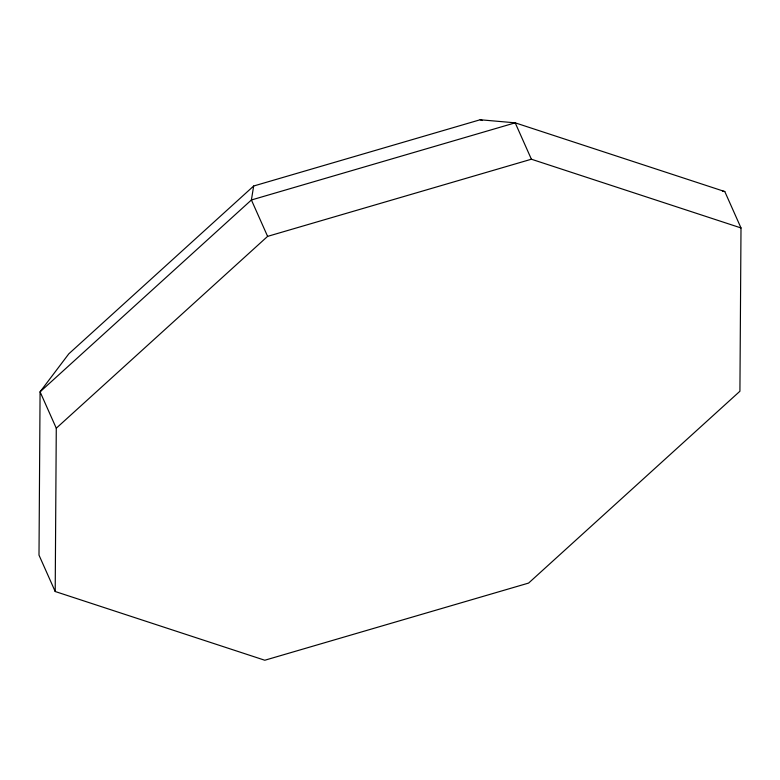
<?xml version="1.0" encoding="UTF-8"?>
<svg xmlns="http://www.w3.org/2000/svg" width="780" height="780" viewBox="0 0 780 780"><rect width="100%" height="100%" fill="white"/><g stroke="black" fill="none" stroke-linecap="round" stroke-linejoin="round"><path stroke-width="1.17" d="M55.204 591.513L56.277 428.21L40.082 391.833L68.816 353.818L253.666 186.011L480.168 119.759L515.2 122.831L724.795 191.558L741 227.945L739.918 391.238L528.596 583.079L264.8 660.241L55.204 591.513L39 555.126L40.082 391.833L251.404 199.982L515.2 122.831L531.394 159.218L741 227.945M253.666 186.011L251.404 199.982L267.608 236.369L56.277 428.21M267.608 236.369L531.394 159.218M722.446 191.11L724.795 191.558M480.168 119.759L482.469 120.52"/></g></svg>
